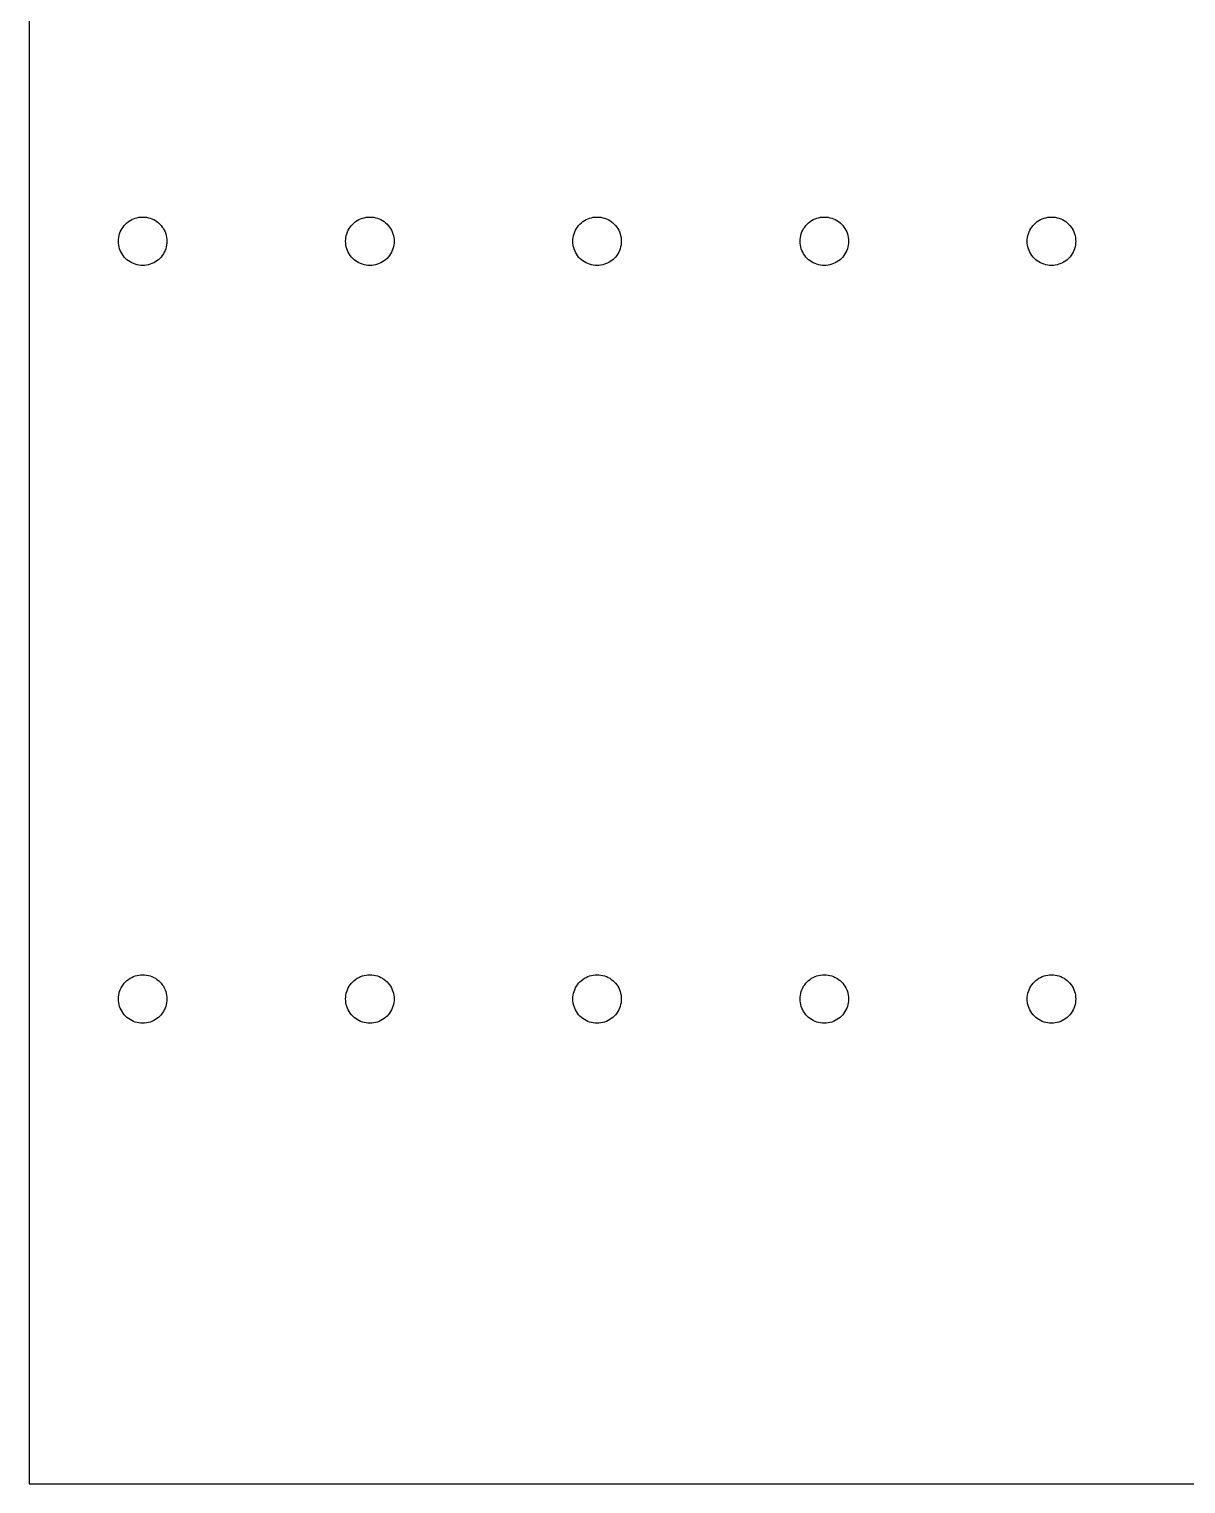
# Model space of a CAD drawing. Extents: x 0 to 315, y 0 to 192.
# Drawn here: x 0.2 to 76.6, y 0.2 to 96.2 of the extents above; entities that cross this region are included whole.
import ezdxf

# ---------------------------------------------------------------- set-up
doc = ezdxf.new("R2010")
doc.units = 0
doc.layers.add('Layer_1', color=7, linetype='CONTINUOUS')

msp = doc.modelspace()

# ---------------------------------------------------------------- linework, layer by layer
at = {"layer": 'Layer_1', "color": 7}
for p, q in [((0.25, 192.249989), (0.25, 0.249995)), ((6.71088, 83.466575), (6.809539, 83.544375)), ((6.809539, 83.544375), (6.914001, 83.614175)), ((6.914001, 83.614175), (7.02361, 83.675575)), ((7.02361, 83.675575), (7.137698, 83.728175)), ((7.137698, 83.728175), (7.255568, 83.771674)), ((7.255568, 83.771674), (7.376478, 83.805775)), ((7.376478, 83.805775), (7.499691, 83.830272)), ((7.499691, 83.830272), (7.62445, 83.845061)), ((7.62445, 83.845061), (7.749999, 83.849971)), ((7.749999, 83.849971), (7.875529, 83.845061)), ((7.875529, 83.845061), (8.000288, 83.830272)), ((8.000288, 83.830272), (8.123501, 83.805775)), ((8.123501, 83.805775), (8.244419, 83.771674)), ((8.244419, 83.771674), (8.362289, 83.728175)), ((8.362289, 83.728175), (8.47638, 83.675575)), ((8.47638, 83.675575), (8.585978, 83.614175)), ((8.585978, 83.614175), (8.69044, 83.544375)), ((8.69044, 83.544375), (8.78911, 83.466575)), ((21.7109, 83.466575), (21.8095, 83.544375)), ((21.8095, 83.544375), (21.913999, 83.614175)), ((21.913999, 83.614175), (22.0236, 83.675575)), ((22.0236, 83.675575), (22.137699, 83.728175)), ((22.137699, 83.728175), (22.255601, 83.771674)), ((22.255601, 83.771674), (22.376499, 83.805775)), ((22.376499, 83.805775), (22.4997, 83.830272)), ((22.4997, 83.830272), (22.624499, 83.845061)), ((22.624499, 83.845061), (22.75, 83.849971)), ((22.75, 83.849971), (22.875499, 83.845061)), ((22.875499, 83.845061), (23.0003, 83.830272)), ((23.0003, 83.830272), (23.123499, 83.805775)), ((23.123499, 83.805775), (23.2444, 83.771674)), ((23.2444, 83.771674), (23.362298, 83.728175)), ((23.362298, 83.728175), (23.476398, 83.675575)), ((23.476398, 83.675575), (23.585999, 83.614175)), ((23.585999, 83.614175), (23.690399, 83.544375)), ((23.690399, 83.544375), (23.7891, 83.466575)), ((36.710899, 83.466575), (36.809499, 83.544375)), ((36.809499, 83.544375), (36.914001, 83.614175)), ((36.914001, 83.614175), (37.023602, 83.675575)), ((37.023602, 83.675575), (37.137701, 83.728175)), ((37.137701, 83.728175), (37.2556, 83.771674)), ((37.2556, 83.771674), (37.376501, 83.805775)), ((37.376501, 83.805775), (37.499702, 83.830272)), ((37.499702, 83.830272), (37.624501, 83.845061)), ((37.624501, 83.845061), (37.749999, 83.849971)), ((37.749999, 83.849971), (37.875501, 83.845061)), ((37.875501, 83.845061), (38.000299, 83.830272)), ((38.000299, 83.830272), (38.123501, 83.805775)), ((38.123501, 83.805775), (38.244402, 83.771674)), ((38.244402, 83.771674), (38.3623, 83.728175)), ((38.3623, 83.728175), (38.4764, 83.675575)), ((38.4764, 83.675575), (38.586001, 83.614175)), ((38.586001, 83.614175), (38.6904, 83.544375)), ((38.6904, 83.544375), (38.789102, 83.466575)), ((51.7109, 83.466575), (51.8095, 83.544375)), ((51.8095, 83.544375), (51.914002, 83.614175)), ((51.914002, 83.614175), (52.0236, 83.675575)), ((52.0236, 83.675575), (52.137699, 83.728175)), ((52.137699, 83.728175), (52.255601, 83.771674)), ((52.255601, 83.771674), (52.376502, 83.805775)), ((52.376502, 83.805775), (52.4997, 83.830272)), ((52.4997, 83.830272), (52.624502, 83.845061)), ((52.624502, 83.845061), (52.75, 83.849971)), ((52.75, 83.849971), (52.875502, 83.845061)), ((52.875502, 83.845061), (53.0003, 83.830272)), ((53.0003, 83.830272), (53.123502, 83.805775)), ((53.123502, 83.805775), (53.2444, 83.771674)), ((53.2444, 83.771674), (53.362301, 83.728175)), ((53.362301, 83.728175), (53.476401, 83.675575)), ((53.476401, 83.675575), (53.586002, 83.614175)), ((53.586002, 83.614175), (53.690401, 83.544375)), ((53.690401, 83.544375), (53.7891, 83.466575)), ((66.710901, 83.466575), (66.809501, 83.544375)), ((66.809501, 83.544375), (66.914, 83.614175)), ((66.914, 83.614175), (67.023601, 83.675575)), ((67.023601, 83.675575), (67.137701, 83.728175)), ((67.137701, 83.728175), (67.255602, 83.771674)), ((67.255602, 83.771674), (67.3765, 83.805775)), ((67.3765, 83.805775), (67.499701, 83.830272)), ((67.499701, 83.830272), (67.6245, 83.845061)), ((67.6245, 83.845061), (67.750001, 83.849971)), ((67.750001, 83.849971), (67.8755, 83.845061)), ((67.8755, 83.845061), (68.000301, 83.830272)), ((68.000301, 83.830272), (68.1235, 83.805775)), ((68.1235, 83.805775), (68.244401, 83.771674)), ((68.244401, 83.771674), (68.362299, 83.728175)), ((68.362299, 83.728175), (68.476402, 83.675575)), ((68.476402, 83.675575), (68.586, 83.614175)), ((68.586, 83.614175), (68.6904, 83.544375)), ((68.6904, 83.544375), (68.789101, 83.466575)), ((6.169673, 82.500275), (6.194198, 82.623476)), ((6.194198, 82.623476), (6.228299, 82.744374)), ((6.228299, 82.744374), (6.27179, 82.862275)), ((6.27179, 82.862275), (6.32439, 82.976375)), ((6.32439, 82.976375), (6.385768, 83.085976)), ((6.385768, 83.085976), (6.45557, 83.190376)), ((6.45557, 83.190376), (6.533339, 83.289074)), ((6.533339, 83.289074), (6.618618, 83.381375)), ((6.618618, 83.381375), (6.71088, 83.466575)), ((8.78911, 83.466575), (8.88136, 83.381375)), ((8.88136, 83.381375), (8.966639, 83.289074)), ((8.966639, 83.289074), (9.04442, 83.190376)), ((9.04442, 83.190376), (9.114211, 83.085976)), ((9.114211, 83.085976), (9.1756, 82.976375)), ((9.1756, 82.976375), (9.2282, 82.862275)), ((9.2282, 82.862275), (9.271679, 82.744374)), ((9.271679, 82.744374), (9.305789, 82.623476)), ((9.305789, 82.623476), (9.330286, 82.500275)), ((21.169703, 82.500275), (21.194199, 82.623476)), ((21.194199, 82.623476), (21.2283, 82.744374)), ((21.2283, 82.744374), (21.271799, 82.862275)), ((21.271799, 82.862275), (21.3244, 82.976375)), ((21.3244, 82.976375), (21.3858, 83.085976)), ((21.3858, 83.085976), (21.455599, 83.190376)), ((21.455599, 83.190376), (21.533298, 83.289074)), ((21.533298, 83.289074), (21.6186, 83.381375)), ((21.6186, 83.381375), (21.7109, 83.466575)), ((23.7891, 83.466575), (23.881398, 83.381375)), ((23.881398, 83.381375), (23.966598, 83.289074)), ((23.966598, 83.289074), (24.044398, 83.190376)), ((24.044398, 83.190376), (24.1142, 83.085976)), ((24.1142, 83.085976), (24.175601, 82.976375)), ((24.175601, 82.976375), (24.228198, 82.862275)), ((24.228198, 82.862275), (24.2717, 82.744374)), ((24.2717, 82.744374), (24.305798, 82.623476)), ((24.305798, 82.623476), (24.330295, 82.500275)), ((36.169704, 82.500275), (36.194201, 82.623476)), ((36.194201, 82.623476), (36.228299, 82.744374)), ((36.228299, 82.744374), (36.271801, 82.862275)), ((36.271801, 82.862275), (36.324402, 82.976375)), ((36.324402, 82.976375), (36.385802, 83.085976)), ((36.385802, 83.085976), (36.455601, 83.190376)), ((36.455601, 83.190376), (36.5333, 83.289074)), ((36.5333, 83.289074), (36.618601, 83.381375)), ((36.618601, 83.381375), (36.710899, 83.466575)), ((38.789102, 83.466575), (38.8814, 83.381375)), ((38.8814, 83.381375), (38.9666, 83.289074)), ((38.9666, 83.289074), (39.0444, 83.190376)), ((39.0444, 83.190376), (39.114199, 83.085976)), ((39.114199, 83.085976), (39.1756, 82.976375)), ((39.1756, 82.976375), (39.2282, 82.862275)), ((39.2282, 82.862275), (39.271702, 82.744374)), ((39.271702, 82.744374), (39.3058, 82.623476)), ((39.3058, 82.623476), (39.330297, 82.500275)), ((51.169703, 82.500275), (51.1942, 82.623476)), ((51.1942, 82.623476), (51.2283, 82.744374)), ((51.2283, 82.744374), (51.271799, 82.862275)), ((51.271799, 82.862275), (51.3244, 82.976375)), ((51.3244, 82.976375), (51.3858, 83.085976)), ((51.3858, 83.085976), (51.455599, 83.190376)), ((51.455599, 83.190376), (51.533301, 83.289074)), ((51.533301, 83.289074), (51.6186, 83.381375)), ((51.6186, 83.381375), (51.7109, 83.466575)), ((53.7891, 83.466575), (53.881401, 83.381375)), ((53.881401, 83.381375), (53.966601, 83.289074)), ((53.966601, 83.289074), (54.044401, 83.190376)), ((54.044401, 83.190376), (54.1142, 83.085976)), ((54.1142, 83.085976), (54.175601, 82.976375)), ((54.175601, 82.976375), (54.228201, 82.862275)), ((54.228201, 82.862275), (54.2717, 82.744374)), ((54.2717, 82.744374), (54.305801, 82.623476)), ((54.305801, 82.623476), (54.330298, 82.500275)), ((66.169704, 82.500275), (66.194201, 82.623476)), ((66.194201, 82.623476), (66.228301, 82.744374)), ((66.228301, 82.744374), (66.2718, 82.862275)), ((66.2718, 82.862275), (66.324401, 82.976375)), ((66.324401, 82.976375), (66.385801, 83.085976)), ((66.385801, 83.085976), (66.4556, 83.190376)), ((66.4556, 83.190376), (66.533302, 83.289074)), ((66.533302, 83.289074), (66.618601, 83.381375)), ((66.618601, 83.381375), (66.710901, 83.466575)), ((68.789101, 83.466575), (68.881399, 83.381375)), ((68.881399, 83.381375), (68.966599, 83.289074)), ((68.966599, 83.289074), (69.044399, 83.190376)), ((69.044399, 83.190376), (69.114202, 83.085976)), ((69.114202, 83.085976), (69.175602, 82.976375)), ((69.175602, 82.976375), (69.2282, 82.862275)), ((69.2282, 82.862275), (69.271701, 82.744374)), ((69.271701, 82.744374), (69.305799, 82.623476)), ((69.305799, 82.623476), (69.330296, 82.500275)), ((6.149974, 82.249974), (6.154913, 82.375476)), ((6.154913, 82.124476), (6.149974, 82.249974)), ((6.154913, 82.375476), (6.169673, 82.500275)), ((6.169673, 81.999674), (6.154913, 82.124476)), ((6.194198, 81.876476), (6.169673, 81.999674)), ((6.228299, 81.755575), (6.194198, 81.876476)), ((6.27179, 81.637674), (6.228299, 81.755575)), ((6.32439, 81.523574), (6.27179, 81.637674)), ((9.2282, 81.637674), (9.1756, 81.523574)), ((9.271679, 81.755575), (9.2282, 81.637674)), ((9.305789, 81.876476), (9.271679, 81.755575)), ((9.330286, 81.999674), (9.305789, 81.876476)), ((9.330286, 82.500275), (9.345046, 82.375476)), ((9.345046, 82.124476), (9.330286, 81.999674)), ((9.345046, 82.375476), (9.349985, 82.249974)), ((9.349985, 82.249974), (9.345046, 82.124476)), ((21.150003, 82.249974), (21.154914, 82.375476)), ((21.154914, 82.124476), (21.150003, 82.249974)), ((21.154914, 82.375476), (21.169703, 82.500275)), ((21.169703, 81.999674), (21.154914, 82.124476)), ((21.194199, 81.876476), (21.169703, 81.999674)), ((21.2283, 81.755575), (21.194199, 81.876476)), ((21.271799, 81.637674), (21.2283, 81.755575)), ((21.3244, 81.523574), (21.271799, 81.637674)), ((24.228198, 81.637674), (24.175601, 81.523574)), ((24.2717, 81.755575), (24.228198, 81.637674)), ((24.305798, 81.876476), (24.2717, 81.755575)), ((24.330295, 81.999674), (24.305798, 81.876476)), ((24.330295, 82.500275), (24.345084, 82.375476)), ((24.345084, 82.124476), (24.330295, 81.999674)), ((24.345084, 82.375476), (24.349994, 82.249974)), ((24.349994, 82.249974), (24.345084, 82.124476)), ((36.150005, 82.249974), (36.154916, 82.375476)), ((36.154916, 82.124476), (36.150005, 82.249974)), ((36.154916, 82.375476), (36.169704, 82.500275)), ((36.169704, 81.999674), (36.154916, 82.124476)), ((36.194201, 81.876476), (36.169704, 81.999674)), ((36.228299, 81.755575), (36.194201, 81.876476)), ((36.271801, 81.637674), (36.228299, 81.755575)), ((36.324402, 81.523574), (36.271801, 81.637674)), ((39.2282, 81.637674), (39.1756, 81.523574)), ((39.271702, 81.755575), (39.2282, 81.637674)), ((39.3058, 81.876476), (39.271702, 81.755575)), ((39.330297, 81.999674), (39.3058, 81.876476)), ((39.330297, 82.500275), (39.345085, 82.375476)), ((39.345085, 82.124476), (39.330297, 81.999674)), ((39.345085, 82.375476), (39.349996, 82.249974)), ((39.349996, 82.249974), (39.345085, 82.124476)), ((51.150004, 82.249974), (51.154914, 82.375476)), ((51.154914, 82.124476), (51.150004, 82.249974)), ((51.154914, 82.375476), (51.169703, 82.500275)), ((51.169703, 81.999674), (51.154914, 82.124476)), ((51.1942, 81.876476), (51.169703, 81.999674)), ((51.2283, 81.755575), (51.1942, 81.876476)), ((51.271799, 81.637674), (51.2283, 81.755575)), ((51.3244, 81.523574), (51.271799, 81.637674)), ((54.228201, 81.637674), (54.175601, 81.523574)), ((54.2717, 81.755575), (54.228201, 81.637674)), ((54.305801, 81.876476), (54.2717, 81.755575)), ((54.330298, 81.999674), (54.305801, 81.876476)), ((54.330298, 82.500275), (54.345086, 82.375476)), ((54.345086, 82.124476), (54.330298, 81.999674)), ((54.345086, 82.375476), (54.349997, 82.249974)), ((54.349997, 82.249974), (54.345086, 82.124476)), ((66.150005, 82.249974), (66.154915, 82.375476)), ((66.154915, 82.124476), (66.150005, 82.249974)), ((66.154915, 82.375476), (66.169704, 82.500275)), ((66.169704, 81.999674), (66.154915, 82.124476)), ((66.194201, 81.876476), (66.169704, 81.999674)), ((66.228301, 81.755575), (66.194201, 81.876476)), ((66.2718, 81.637674), (66.228301, 81.755575)), ((66.324401, 81.523574), (66.2718, 81.637674)), ((69.2282, 81.637674), (69.175602, 81.523574)), ((69.271701, 81.755575), (69.2282, 81.637674)), ((69.305799, 81.876476), (69.271701, 81.755575)), ((69.330296, 81.999674), (69.305799, 81.876476)), ((69.330296, 82.500275), (69.345085, 82.375476)), ((69.345085, 82.124476), (69.330296, 81.999674)), ((69.345085, 82.375476), (69.349995, 82.249974)), ((69.349995, 82.249974), (69.345085, 82.124476)), ((6.385768, 81.413976), (6.32439, 81.523574)), ((6.45557, 81.309475), (6.385768, 81.413976)), ((6.533339, 81.210875), (6.45557, 81.309475)), ((6.618618, 81.118574), (6.533339, 81.210875)), ((6.71088, 81.033275), (6.618618, 81.118574)), ((6.809539, 80.955574), (6.71088, 81.033275)), ((6.914001, 80.885774), (6.809539, 80.955574)), ((7.02361, 80.824374), (6.914001, 80.885774)), ((7.137698, 80.771773), (7.02361, 80.824374)), ((7.255568, 80.728275), (7.137698, 80.771773)), ((7.376478, 80.694174), (7.255568, 80.728275)), ((7.499691, 80.669677), (7.376478, 80.694174)), ((7.62445, 80.654888), (7.499691, 80.669677)), ((7.749999, 80.649978), (7.62445, 80.654888)), ((7.875529, 80.654888), (7.749999, 80.649978)), ((8.000288, 80.669677), (7.875529, 80.654888)), ((8.123501, 80.694174), (8.000288, 80.669677)), ((8.244419, 80.728275), (8.123501, 80.694174)), ((8.362289, 80.771773), (8.244419, 80.728275)), ((8.47638, 80.824374), (8.362289, 80.771773)), ((8.585978, 80.885774), (8.47638, 80.824374)), ((8.69044, 80.955574), (8.585978, 80.885774)), ((8.78911, 81.033275), (8.69044, 80.955574)), ((8.88136, 81.118574), (8.78911, 81.033275)), ((8.966639, 81.210875), (8.88136, 81.118574)), ((9.04442, 81.309475), (8.966639, 81.210875)), ((9.114211, 81.413976), (9.04442, 81.309475)), ((9.1756, 81.523574), (9.114211, 81.413976)), ((21.3858, 81.413976), (21.3244, 81.523574)), ((21.455599, 81.309475), (21.3858, 81.413976)), ((21.533298, 81.210875), (21.455599, 81.309475)), ((21.6186, 81.118574), (21.533298, 81.210875)), ((21.7109, 81.033275), (21.6186, 81.118574)), ((21.8095, 80.955574), (21.7109, 81.033275)), ((21.913999, 80.885774), (21.8095, 80.955574)), ((22.0236, 80.824374), (21.913999, 80.885774)), ((22.137699, 80.771773), (22.0236, 80.824374)), ((22.255601, 80.728275), (22.137699, 80.771773)), ((22.376499, 80.694174), (22.255601, 80.728275)), ((22.4997, 80.669677), (22.376499, 80.694174)), ((22.624499, 80.654888), (22.4997, 80.669677)), ((22.75, 80.649978), (22.624499, 80.654888)), ((22.875499, 80.654888), (22.75, 80.649978)), ((23.0003, 80.669677), (22.875499, 80.654888)), ((23.123499, 80.694174), (23.0003, 80.669677)), ((23.2444, 80.728275), (23.123499, 80.694174)), ((23.362298, 80.771773), (23.2444, 80.728275)), ((23.476398, 80.824374), (23.362298, 80.771773)), ((23.585999, 80.885774), (23.476398, 80.824374)), ((23.690399, 80.955574), (23.585999, 80.885774)), ((23.7891, 81.033275), (23.690399, 80.955574)), ((23.881398, 81.118574), (23.7891, 81.033275)), ((23.966598, 81.210875), (23.881398, 81.118574)), ((24.044398, 81.309475), (23.966598, 81.210875)), ((24.1142, 81.413976), (24.044398, 81.309475)), ((24.175601, 81.523574), (24.1142, 81.413976)), ((36.385802, 81.413976), (36.324402, 81.523574)), ((36.455601, 81.309475), (36.385802, 81.413976)), ((36.5333, 81.210875), (36.455601, 81.309475)), ((36.618601, 81.118574), (36.5333, 81.210875)), ((36.710899, 81.033275), (36.618601, 81.118574)), ((36.809499, 80.955574), (36.710899, 81.033275)), ((36.914001, 80.885774), (36.809499, 80.955574)), ((37.023602, 80.824374), (36.914001, 80.885774)), ((37.137701, 80.771773), (37.023602, 80.824374)), ((37.2556, 80.728275), (37.137701, 80.771773)), ((37.376501, 80.694174), (37.2556, 80.728275)), ((37.499702, 80.669677), (37.376501, 80.694174)), ((37.624501, 80.654888), (37.499702, 80.669677)), ((37.749999, 80.649978), (37.624501, 80.654888)), ((37.875501, 80.654888), (37.749999, 80.649978)), ((38.000299, 80.669677), (37.875501, 80.654888)), ((38.123501, 80.694174), (38.000299, 80.669677)), ((38.244402, 80.728275), (38.123501, 80.694174)), ((38.3623, 80.771773), (38.244402, 80.728275)), ((38.4764, 80.824374), (38.3623, 80.771773)), ((38.586001, 80.885774), (38.4764, 80.824374)), ((38.6904, 80.955574), (38.586001, 80.885774)), ((38.789102, 81.033275), (38.6904, 80.955574)), ((38.8814, 81.118574), (38.789102, 81.033275)), ((38.9666, 81.210875), (38.8814, 81.118574)), ((39.0444, 81.309475), (38.9666, 81.210875)), ((39.114199, 81.413976), (39.0444, 81.309475)), ((39.1756, 81.523574), (39.114199, 81.413976)), ((51.3858, 81.413976), (51.3244, 81.523574)), ((51.455599, 81.309475), (51.3858, 81.413976)), ((51.533301, 81.210875), (51.455599, 81.309475)), ((51.6186, 81.118574), (51.533301, 81.210875)), ((51.7109, 81.033275), (51.6186, 81.118574)), ((51.8095, 80.955574), (51.7109, 81.033275)), ((51.914002, 80.885774), (51.8095, 80.955574)), ((52.0236, 80.824374), (51.914002, 80.885774)), ((52.137699, 80.771773), (52.0236, 80.824374)), ((52.255601, 80.728275), (52.137699, 80.771773)), ((52.376502, 80.694174), (52.255601, 80.728275)), ((52.4997, 80.669677), (52.376502, 80.694174)), ((52.624502, 80.654888), (52.4997, 80.669677)), ((52.75, 80.649978), (52.624502, 80.654888)), ((52.875502, 80.654888), (52.75, 80.649978)), ((53.0003, 80.669677), (52.875502, 80.654888)), ((53.123502, 80.694174), (53.0003, 80.669677)), ((53.2444, 80.728275), (53.123502, 80.694174)), ((53.362301, 80.771773), (53.2444, 80.728275)), ((53.476401, 80.824374), (53.362301, 80.771773)), ((53.586002, 80.885774), (53.476401, 80.824374)), ((53.690401, 80.955574), (53.586002, 80.885774)), ((53.7891, 81.033275), (53.690401, 80.955574)), ((53.881401, 81.118574), (53.7891, 81.033275)), ((53.966601, 81.210875), (53.881401, 81.118574)), ((54.044401, 81.309475), (53.966601, 81.210875)), ((54.1142, 81.413976), (54.044401, 81.309475)), ((54.175601, 81.523574), (54.1142, 81.413976)), ((66.385801, 81.413976), (66.324401, 81.523574)), ((66.4556, 81.309475), (66.385801, 81.413976)), ((66.533302, 81.210875), (66.4556, 81.309475)), ((66.618601, 81.118574), (66.533302, 81.210875)), ((66.710901, 81.033275), (66.618601, 81.118574)), ((66.809501, 80.955574), (66.710901, 81.033275)), ((66.914, 80.885774), (66.809501, 80.955574)), ((67.023601, 80.824374), (66.914, 80.885774)), ((67.137701, 80.771773), (67.023601, 80.824374)), ((67.255602, 80.728275), (67.137701, 80.771773)), ((67.3765, 80.694174), (67.255602, 80.728275)), ((67.499701, 80.669677), (67.3765, 80.694174)), ((67.6245, 80.654888), (67.499701, 80.669677)), ((67.750001, 80.649978), (67.6245, 80.654888)), ((67.8755, 80.654888), (67.750001, 80.649978)), ((68.000301, 80.669677), (67.8755, 80.654888)), ((68.1235, 80.694174), (68.000301, 80.669677)), ((68.244401, 80.728275), (68.1235, 80.694174)), ((68.362299, 80.771773), (68.244401, 80.728275)), ((68.476402, 80.824374), (68.362299, 80.771773)), ((68.586, 80.885774), (68.476402, 80.824374)), ((68.6904, 80.955574), (68.586, 80.885774)), ((68.789101, 81.033275), (68.6904, 80.955574)), ((68.881399, 81.118574), (68.789101, 81.033275)), ((68.966599, 81.210875), (68.881399, 81.118574)), ((69.044399, 81.309475), (68.966599, 81.210875)), ((69.114202, 81.413976), (69.044399, 81.309475)), ((69.175602, 81.523574), (69.114202, 81.413976)), ((6.809539, 33.544374), (6.914001, 33.614173)), ((6.914001, 33.614173), (7.02361, 33.675573)), ((7.02361, 33.675573), (7.137698, 33.728174)), ((7.137698, 33.728174), (7.255568, 33.771676)), ((7.255568, 33.771676), (7.376478, 33.805774)), ((7.376478, 33.805774), (7.499691, 33.830271)), ((7.499691, 33.830271), (7.62445, 33.845059)), ((7.62445, 33.845059), (7.749999, 33.84997)), ((7.749999, 33.84997), (7.875529, 33.845059)), ((7.875529, 33.845059), (8.000288, 33.830271)), ((8.000288, 33.830271), (8.123501, 33.805774)), ((8.123501, 33.805774), (8.244419, 33.771676)), ((8.244419, 33.771676), (8.362289, 33.728174)), ((8.362289, 33.728174), (8.47638, 33.675573)), ((8.47638, 33.675573), (8.585978, 33.614173)), ((8.585978, 33.614173), (8.69044, 33.544374)), ((21.8095, 33.544374), (21.913999, 33.614173)), ((21.913999, 33.614173), (22.0236, 33.675573)), ((22.0236, 33.675573), (22.137699, 33.728174)), ((22.137699, 33.728174), (22.255601, 33.771676)), ((22.255601, 33.771676), (22.376499, 33.805774)), ((22.376499, 33.805774), (22.4997, 33.830271)), ((22.4997, 33.830271), (22.624499, 33.845059)), ((22.624499, 33.845059), (22.75, 33.84997)), ((22.75, 33.84997), (22.875499, 33.845059)), ((22.875499, 33.845059), (23.0003, 33.830271)), ((23.0003, 33.830271), (23.123499, 33.805774)), ((23.123499, 33.805774), (23.2444, 33.771676)), ((23.2444, 33.771676), (23.362298, 33.728174)), ((23.362298, 33.728174), (23.476398, 33.675573)), ((23.476398, 33.675573), (23.585999, 33.614173)), ((23.585999, 33.614173), (23.690399, 33.544374)), ((36.809499, 33.544374), (36.914001, 33.614173)), ((36.914001, 33.614173), (37.023602, 33.675573)), ((37.023602, 33.675573), (37.137701, 33.728174)), ((37.137701, 33.728174), (37.2556, 33.771676)), ((37.2556, 33.771676), (37.376501, 33.805774)), ((37.376501, 33.805774), (37.499702, 33.830271)), ((37.499702, 33.830271), (37.624501, 33.845059)), ((37.624501, 33.845059), (37.749999, 33.84997)), ((37.749999, 33.84997), (37.875501, 33.845059)), ((37.875501, 33.845059), (38.000299, 33.830271)), ((38.000299, 33.830271), (38.123501, 33.805774)), ((38.123501, 33.805774), (38.244402, 33.771676)), ((38.244402, 33.771676), (38.3623, 33.728174)), ((38.3623, 33.728174), (38.4764, 33.675573)), ((38.4764, 33.675573), (38.586001, 33.614173)), ((38.586001, 33.614173), (38.6904, 33.544374)), ((51.8095, 33.544374), (51.914002, 33.614173)), ((51.914002, 33.614173), (52.0236, 33.675573)), ((52.0236, 33.675573), (52.137699, 33.728174)), ((52.137699, 33.728174), (52.255601, 33.771676)), ((52.255601, 33.771676), (52.376502, 33.805774)), ((52.376502, 33.805774), (52.4997, 33.830271)), ((52.4997, 33.830271), (52.624502, 33.845059)), ((52.624502, 33.845059), (52.75, 33.84997)), ((52.75, 33.84997), (52.875502, 33.845059)), ((52.875502, 33.845059), (53.0003, 33.830271)), ((53.0003, 33.830271), (53.123502, 33.805774)), ((53.123502, 33.805774), (53.2444, 33.771676)), ((53.2444, 33.771676), (53.362301, 33.728174)), ((53.362301, 33.728174), (53.476401, 33.675573)), ((53.476401, 33.675573), (53.586002, 33.614173)), ((53.586002, 33.614173), (53.690401, 33.544374)), ((66.809501, 33.544374), (66.914, 33.614173)), ((66.914, 33.614173), (67.023601, 33.675573)), ((67.023601, 33.675573), (67.137701, 33.728174)), ((67.137701, 33.728174), (67.255602, 33.771676)), ((67.255602, 33.771676), (67.3765, 33.805774)), ((67.3765, 33.805774), (67.499701, 33.830271)), ((67.499701, 33.830271), (67.6245, 33.845059)), ((67.6245, 33.845059), (67.750001, 33.84997)), ((67.750001, 33.84997), (67.8755, 33.845059)), ((67.8755, 33.845059), (68.000301, 33.830271)), ((68.000301, 33.830271), (68.1235, 33.805774)), ((68.1235, 33.805774), (68.244401, 33.771676)), ((68.244401, 33.771676), (68.362299, 33.728174)), ((68.362299, 33.728174), (68.476402, 33.675573)), ((68.476402, 33.675573), (68.586, 33.614173)), ((68.586, 33.614173), (68.6904, 33.544374)), ((6.194198, 32.623474), (6.228299, 32.744375)), ((6.228299, 32.744375), (6.27179, 32.862274)), ((6.27179, 32.862274), (6.32439, 32.976373)), ((6.32439, 32.976373), (6.385768, 33.085974)), ((6.385768, 33.085974), (6.45557, 33.190374)), ((6.45557, 33.190374), (6.533339, 33.289076)), ((6.533339, 33.289076), (6.618618, 33.381374)), ((6.618618, 33.381374), (6.71088, 33.466574)), ((6.71088, 33.466574), (6.809539, 33.544374)), ((8.69044, 33.544374), (8.78911, 33.466574)), ((8.78911, 33.466574), (8.88136, 33.381374)), ((8.88136, 33.381374), (8.966639, 33.289076)), ((8.966639, 33.289076), (9.04442, 33.190374)), ((9.04442, 33.190374), (9.114211, 33.085974)), ((9.114211, 33.085974), (9.1756, 32.976373)), ((9.1756, 32.976373), (9.2282, 32.862274)), ((9.2282, 32.862274), (9.271679, 32.744375)), ((9.271679, 32.744375), (9.305789, 32.623474)), ((21.194199, 32.623474), (21.2283, 32.744375)), ((21.2283, 32.744375), (21.271799, 32.862274)), ((21.271799, 32.862274), (21.3244, 32.976373)), ((21.3244, 32.976373), (21.3858, 33.085974)), ((21.3858, 33.085974), (21.455599, 33.190374)), ((21.455599, 33.190374), (21.533298, 33.289076)), ((21.533298, 33.289076), (21.6186, 33.381374)), ((21.6186, 33.381374), (21.7109, 33.466574)), ((21.7109, 33.466574), (21.8095, 33.544374)), ((23.690399, 33.544374), (23.7891, 33.466574)), ((23.7891, 33.466574), (23.881398, 33.381374)), ((23.881398, 33.381374), (23.966598, 33.289076)), ((23.966598, 33.289076), (24.044398, 33.190374)), ((24.044398, 33.190374), (24.1142, 33.085974)), ((24.1142, 33.085974), (24.175601, 32.976373)), ((24.175601, 32.976373), (24.228198, 32.862274)), ((24.228198, 32.862274), (24.2717, 32.744375)), ((24.2717, 32.744375), (24.305798, 32.623474)), ((36.194201, 32.623474), (36.228299, 32.744375)), ((36.228299, 32.744375), (36.271801, 32.862274)), ((36.271801, 32.862274), (36.324402, 32.976373)), ((36.324402, 32.976373), (36.385802, 33.085974)), ((36.385802, 33.085974), (36.455601, 33.190374)), ((36.455601, 33.190374), (36.5333, 33.289076)), ((36.5333, 33.289076), (36.618601, 33.381374)), ((36.618601, 33.381374), (36.710899, 33.466574)), ((36.710899, 33.466574), (36.809499, 33.544374)), ((38.6904, 33.544374), (38.789102, 33.466574)), ((38.789102, 33.466574), (38.8814, 33.381374)), ((38.8814, 33.381374), (38.9666, 33.289076)), ((38.9666, 33.289076), (39.0444, 33.190374)), ((39.0444, 33.190374), (39.114199, 33.085974)), ((39.114199, 33.085974), (39.1756, 32.976373)), ((39.1756, 32.976373), (39.2282, 32.862274)), ((39.2282, 32.862274), (39.271702, 32.744375)), ((39.271702, 32.744375), (39.3058, 32.623474)), ((51.1942, 32.623474), (51.2283, 32.744375)), ((51.2283, 32.744375), (51.271799, 32.862274)), ((51.271799, 32.862274), (51.3244, 32.976373)), ((51.3244, 32.976373), (51.3858, 33.085974)), ((51.3858, 33.085974), (51.455599, 33.190374)), ((51.455599, 33.190374), (51.533301, 33.289076)), ((51.533301, 33.289076), (51.6186, 33.381374)), ((51.6186, 33.381374), (51.7109, 33.466574)), ((51.7109, 33.466574), (51.8095, 33.544374)), ((53.690401, 33.544374), (53.7891, 33.466574)), ((53.7891, 33.466574), (53.881401, 33.381374)), ((53.881401, 33.381374), (53.966601, 33.289076)), ((53.966601, 33.289076), (54.044401, 33.190374)), ((54.044401, 33.190374), (54.1142, 33.085974)), ((54.1142, 33.085974), (54.175601, 32.976373)), ((54.175601, 32.976373), (54.228201, 32.862274)), ((54.228201, 32.862274), (54.2717, 32.744375)), ((54.2717, 32.744375), (54.305801, 32.623474)), ((66.194201, 32.623474), (66.228301, 32.744375)), ((66.228301, 32.744375), (66.2718, 32.862274)), ((66.2718, 32.862274), (66.324401, 32.976373)), ((66.324401, 32.976373), (66.385801, 33.085974)), ((66.385801, 33.085974), (66.4556, 33.190374)), ((66.4556, 33.190374), (66.533302, 33.289076)), ((66.533302, 33.289076), (66.618601, 33.381374)), ((66.618601, 33.381374), (66.710901, 33.466574)), ((66.710901, 33.466574), (66.809501, 33.544374)), ((68.6904, 33.544374), (68.789101, 33.466574)), ((68.789101, 33.466574), (68.881399, 33.381374)), ((68.881399, 33.381374), (68.966599, 33.289076)), ((68.966599, 33.289076), (69.044399, 33.190374)), ((69.044399, 33.190374), (69.114202, 33.085974)), ((69.114202, 33.085974), (69.175602, 32.976373)), ((69.175602, 32.976373), (69.2282, 32.862274)), ((69.2282, 32.862274), (69.271701, 32.744375)), ((69.271701, 32.744375), (69.305799, 32.623474)), ((6.149974, 32.249973), (6.154913, 32.375474)), ((6.154913, 32.124474), (6.149974, 32.249973)), ((6.154913, 32.375474), (6.169673, 32.500273)), ((6.169673, 31.999673), (6.154913, 32.124474)), ((6.169673, 32.500273), (6.194198, 32.623474)), ((6.194198, 31.876474), (6.169673, 31.999673)), ((6.228299, 31.755573), (6.194198, 31.876474)), ((6.27179, 31.637675), (6.228299, 31.755573)), ((9.271679, 31.755573), (9.2282, 31.637675)), ((9.305789, 31.876474), (9.271679, 31.755573)), ((9.305789, 32.623474), (9.330286, 32.500273)), ((9.330286, 31.999673), (9.305789, 31.876474)), ((9.330286, 32.500273), (9.345046, 32.375474)), ((9.345046, 32.124474), (9.330286, 31.999673)), ((9.345046, 32.375474), (9.349985, 32.249973)), ((9.349985, 32.249973), (9.345046, 32.124474)), ((21.150003, 32.249973), (21.154914, 32.375474)), ((21.154914, 32.124474), (21.150003, 32.249973)), ((21.154914, 32.375474), (21.169703, 32.500273)), ((21.169703, 31.999673), (21.154914, 32.124474)), ((21.169703, 32.500273), (21.194199, 32.623474)), ((21.194199, 31.876474), (21.169703, 31.999673)), ((21.2283, 31.755573), (21.194199, 31.876474)), ((21.271799, 31.637675), (21.2283, 31.755573)), ((24.2717, 31.755573), (24.228198, 31.637675)), ((24.305798, 31.876474), (24.2717, 31.755573)), ((24.305798, 32.623474), (24.330295, 32.500273)), ((24.330295, 31.999673), (24.305798, 31.876474)), ((24.330295, 32.500273), (24.345084, 32.375474)), ((24.345084, 32.124474), (24.330295, 31.999673)), ((24.345084, 32.375474), (24.349994, 32.249973)), ((24.349994, 32.249973), (24.345084, 32.124474)), ((36.150005, 32.249973), (36.154916, 32.375474)), ((36.154916, 32.124474), (36.150005, 32.249973)), ((36.154916, 32.375474), (36.169704, 32.500273)), ((36.169704, 31.999673), (36.154916, 32.124474)), ((36.169704, 32.500273), (36.194201, 32.623474)), ((36.194201, 31.876474), (36.169704, 31.999673)), ((36.228299, 31.755573), (36.194201, 31.876474)), ((36.271801, 31.637675), (36.228299, 31.755573)), ((39.271702, 31.755573), (39.2282, 31.637675)), ((39.3058, 31.876474), (39.271702, 31.755573)), ((39.3058, 32.623474), (39.330297, 32.500273)), ((39.330297, 31.999673), (39.3058, 31.876474)), ((39.330297, 32.500273), (39.345085, 32.375474)), ((39.345085, 32.124474), (39.330297, 31.999673)), ((39.345085, 32.375474), (39.349996, 32.249973)), ((39.349996, 32.249973), (39.345085, 32.124474)), ((51.150004, 32.249973), (51.154914, 32.375474)), ((51.154914, 32.124474), (51.150004, 32.249973)), ((51.154914, 32.375474), (51.169703, 32.500273)), ((51.169703, 31.999673), (51.154914, 32.124474)), ((51.169703, 32.500273), (51.1942, 32.623474)), ((51.1942, 31.876474), (51.169703, 31.999673)), ((51.2283, 31.755573), (51.1942, 31.876474)), ((51.271799, 31.637675), (51.2283, 31.755573)), ((54.2717, 31.755573), (54.228201, 31.637675)), ((54.305801, 31.876474), (54.2717, 31.755573)), ((54.305801, 32.623474), (54.330298, 32.500273)), ((54.330298, 31.999673), (54.305801, 31.876474)), ((54.330298, 32.500273), (54.345086, 32.375474)), ((54.345086, 32.124474), (54.330298, 31.999673)), ((54.345086, 32.375474), (54.349997, 32.249973)), ((54.349997, 32.249973), (54.345086, 32.124474)), ((66.150005, 32.249973), (66.154915, 32.375474)), ((66.154915, 32.124474), (66.150005, 32.249973)), ((66.154915, 32.375474), (66.169704, 32.500273)), ((66.169704, 31.999673), (66.154915, 32.124474)), ((66.169704, 32.500273), (66.194201, 32.623474)), ((66.194201, 31.876474), (66.169704, 31.999673)), ((66.228301, 31.755573), (66.194201, 31.876474)), ((66.2718, 31.637675), (66.228301, 31.755573)), ((69.271701, 31.755573), (69.2282, 31.637675)), ((69.305799, 31.876474), (69.271701, 31.755573)), ((69.305799, 32.623474), (69.330296, 32.500273)), ((69.330296, 31.999673), (69.305799, 31.876474)), ((69.330296, 32.500273), (69.345085, 32.375474)), ((69.345085, 32.124474), (69.330296, 31.999673)), ((69.345085, 32.375474), (69.349995, 32.249973)), ((69.349995, 32.249973), (69.345085, 32.124474)), ((6.32439, 31.523575), (6.27179, 31.637675)), ((6.385768, 31.413974), (6.32439, 31.523575)), ((6.45557, 31.309473), (6.385768, 31.413974)), ((6.533339, 31.210873), (6.45557, 31.309473)), ((6.618618, 31.118575), (6.533339, 31.210873)), ((6.71088, 31.033273), (6.618618, 31.118575)), ((6.809539, 30.955575), (6.71088, 31.033273)), ((6.914001, 30.885776), (6.809539, 30.955575)), ((7.02361, 30.824375), (6.914001, 30.885776)), ((7.137698, 30.771775), (7.02361, 30.824375)), ((7.255568, 30.728273), (7.137698, 30.771775)), ((7.376478, 30.694175), (7.255568, 30.728273)), ((8.244419, 30.728273), (8.123501, 30.694175)), ((8.362289, 30.771775), (8.244419, 30.728273)), ((8.47638, 30.824375), (8.362289, 30.771775)), ((8.585978, 30.885776), (8.47638, 30.824375)), ((8.69044, 30.955575), (8.585978, 30.885776)), ((8.78911, 31.033273), (8.69044, 30.955575)), ((8.88136, 31.118575), (8.78911, 31.033273)), ((8.966639, 31.210873), (8.88136, 31.118575)), ((9.04442, 31.309473), (8.966639, 31.210873)), ((9.114211, 31.413974), (9.04442, 31.309473)), ((9.1756, 31.523575), (9.114211, 31.413974)), ((9.2282, 31.637675), (9.1756, 31.523575)), ((21.3244, 31.523575), (21.271799, 31.637675)), ((21.3858, 31.413974), (21.3244, 31.523575)), ((21.455599, 31.309473), (21.3858, 31.413974)), ((21.533298, 31.210873), (21.455599, 31.309473)), ((21.6186, 31.118575), (21.533298, 31.210873)), ((21.7109, 31.033273), (21.6186, 31.118575)), ((21.8095, 30.955575), (21.7109, 31.033273)), ((21.913999, 30.885776), (21.8095, 30.955575)), ((22.0236, 30.824375), (21.913999, 30.885776)), ((22.137699, 30.771775), (22.0236, 30.824375)), ((22.255601, 30.728273), (22.137699, 30.771775)), ((22.376499, 30.694175), (22.255601, 30.728273)), ((23.2444, 30.728273), (23.123499, 30.694175)), ((23.362298, 30.771775), (23.2444, 30.728273)), ((23.476398, 30.824375), (23.362298, 30.771775)), ((23.585999, 30.885776), (23.476398, 30.824375)), ((23.690399, 30.955575), (23.585999, 30.885776)), ((23.7891, 31.033273), (23.690399, 30.955575)), ((23.881398, 31.118575), (23.7891, 31.033273)), ((23.966598, 31.210873), (23.881398, 31.118575)), ((24.044398, 31.309473), (23.966598, 31.210873)), ((24.1142, 31.413974), (24.044398, 31.309473)), ((24.175601, 31.523575), (24.1142, 31.413974)), ((24.228198, 31.637675), (24.175601, 31.523575)), ((36.324402, 31.523575), (36.271801, 31.637675)), ((36.385802, 31.413974), (36.324402, 31.523575)), ((36.455601, 31.309473), (36.385802, 31.413974)), ((36.5333, 31.210873), (36.455601, 31.309473)), ((36.618601, 31.118575), (36.5333, 31.210873)), ((36.710899, 31.033273), (36.618601, 31.118575)), ((36.809499, 30.955575), (36.710899, 31.033273)), ((36.914001, 30.885776), (36.809499, 30.955575)), ((37.023602, 30.824375), (36.914001, 30.885776)), ((37.137701, 30.771775), (37.023602, 30.824375)), ((37.2556, 30.728273), (37.137701, 30.771775)), ((37.376501, 30.694175), (37.2556, 30.728273)), ((38.244402, 30.728273), (38.123501, 30.694175)), ((38.3623, 30.771775), (38.244402, 30.728273)), ((38.4764, 30.824375), (38.3623, 30.771775)), ((38.586001, 30.885776), (38.4764, 30.824375)), ((38.6904, 30.955575), (38.586001, 30.885776)), ((38.789102, 31.033273), (38.6904, 30.955575)), ((38.8814, 31.118575), (38.789102, 31.033273)), ((38.9666, 31.210873), (38.8814, 31.118575)), ((39.0444, 31.309473), (38.9666, 31.210873)), ((39.114199, 31.413974), (39.0444, 31.309473)), ((39.1756, 31.523575), (39.114199, 31.413974)), ((39.2282, 31.637675), (39.1756, 31.523575)), ((51.3244, 31.523575), (51.271799, 31.637675)), ((51.3858, 31.413974), (51.3244, 31.523575)), ((51.455599, 31.309473), (51.3858, 31.413974)), ((51.533301, 31.210873), (51.455599, 31.309473)), ((51.6186, 31.118575), (51.533301, 31.210873)), ((51.7109, 31.033273), (51.6186, 31.118575)), ((51.8095, 30.955575), (51.7109, 31.033273)), ((51.914002, 30.885776), (51.8095, 30.955575)), ((52.0236, 30.824375), (51.914002, 30.885776)), ((52.137699, 30.771775), (52.0236, 30.824375)), ((52.255601, 30.728273), (52.137699, 30.771775)), ((52.376502, 30.694175), (52.255601, 30.728273)), ((53.2444, 30.728273), (53.123502, 30.694175)), ((53.362301, 30.771775), (53.2444, 30.728273)), ((53.476401, 30.824375), (53.362301, 30.771775)), ((53.586002, 30.885776), (53.476401, 30.824375)), ((53.690401, 30.955575), (53.586002, 30.885776)), ((53.7891, 31.033273), (53.690401, 30.955575)), ((53.881401, 31.118575), (53.7891, 31.033273)), ((53.966601, 31.210873), (53.881401, 31.118575)), ((54.044401, 31.309473), (53.966601, 31.210873)), ((54.1142, 31.413974), (54.044401, 31.309473)), ((54.175601, 31.523575), (54.1142, 31.413974)), ((54.228201, 31.637675), (54.175601, 31.523575)), ((66.324401, 31.523575), (66.2718, 31.637675)), ((66.385801, 31.413974), (66.324401, 31.523575)), ((66.4556, 31.309473), (66.385801, 31.413974)), ((66.533302, 31.210873), (66.4556, 31.309473)), ((66.618601, 31.118575), (66.533302, 31.210873)), ((66.710901, 31.033273), (66.618601, 31.118575)), ((66.809501, 30.955575), (66.710901, 31.033273)), ((66.914, 30.885776), (66.809501, 30.955575)), ((67.023601, 30.824375), (66.914, 30.885776)), ((67.137701, 30.771775), (67.023601, 30.824375)), ((67.255602, 30.728273), (67.137701, 30.771775)), ((67.3765, 30.694175), (67.255602, 30.728273)), ((68.244401, 30.728273), (68.1235, 30.694175)), ((68.362299, 30.771775), (68.244401, 30.728273)), ((68.476402, 30.824375), (68.362299, 30.771775)), ((68.586, 30.885776), (68.476402, 30.824375)), ((68.6904, 30.955575), (68.586, 30.885776)), ((68.789101, 31.033273), (68.6904, 30.955575)), ((68.881399, 31.118575), (68.789101, 31.033273)), ((68.966599, 31.210873), (68.881399, 31.118575)), ((69.044399, 31.309473), (68.966599, 31.210873)), ((69.114202, 31.413974), (69.044399, 31.309473)), ((69.175602, 31.523575), (69.114202, 31.413974)), ((69.2282, 31.637675), (69.175602, 31.523575)), ((7.499691, 30.669678), (7.376478, 30.694175)), ((7.62445, 30.65489), (7.499691, 30.669678)), ((7.749999, 30.649979), (7.62445, 30.65489)), ((7.875529, 30.65489), (7.749999, 30.649979)), ((8.000288, 30.669678), (7.875529, 30.65489)), ((8.123501, 30.694175), (8.000288, 30.669678)), ((22.4997, 30.669678), (22.376499, 30.694175)), ((22.624499, 30.65489), (22.4997, 30.669678)), ((22.75, 30.649979), (22.624499, 30.65489)), ((22.875499, 30.65489), (22.75, 30.649979)), ((23.0003, 30.669678), (22.875499, 30.65489)), ((23.123499, 30.694175), (23.0003, 30.669678)), ((37.499702, 30.669678), (37.376501, 30.694175)), ((37.624501, 30.65489), (37.499702, 30.669678)), ((37.749999, 30.649979), (37.624501, 30.65489)), ((37.875501, 30.65489), (37.749999, 30.649979)), ((38.000299, 30.669678), (37.875501, 30.65489)), ((38.123501, 30.694175), (38.000299, 30.669678)), ((52.4997, 30.669678), (52.376502, 30.694175)), ((52.624502, 30.65489), (52.4997, 30.669678)), ((52.75, 30.649979), (52.624502, 30.65489)), ((52.875502, 30.65489), (52.75, 30.649979)), ((53.0003, 30.669678), (52.875502, 30.65489)), ((53.123502, 30.694175), (53.0003, 30.669678)), ((67.499701, 30.669678), (67.3765, 30.694175)), ((67.6245, 30.65489), (67.499701, 30.669678)), ((67.750001, 30.649979), (67.6245, 30.65489)), ((67.8755, 30.65489), (67.750001, 30.649979)), ((68.000301, 30.669678), (67.8755, 30.65489)), ((68.1235, 30.694175), (68.000301, 30.669678)), ((0.25, 0.249995), (315.249983, 0.249995))]:
    msp.add_line(p, q, dxfattribs=at)

doc.saveas('drawing.dxf')
